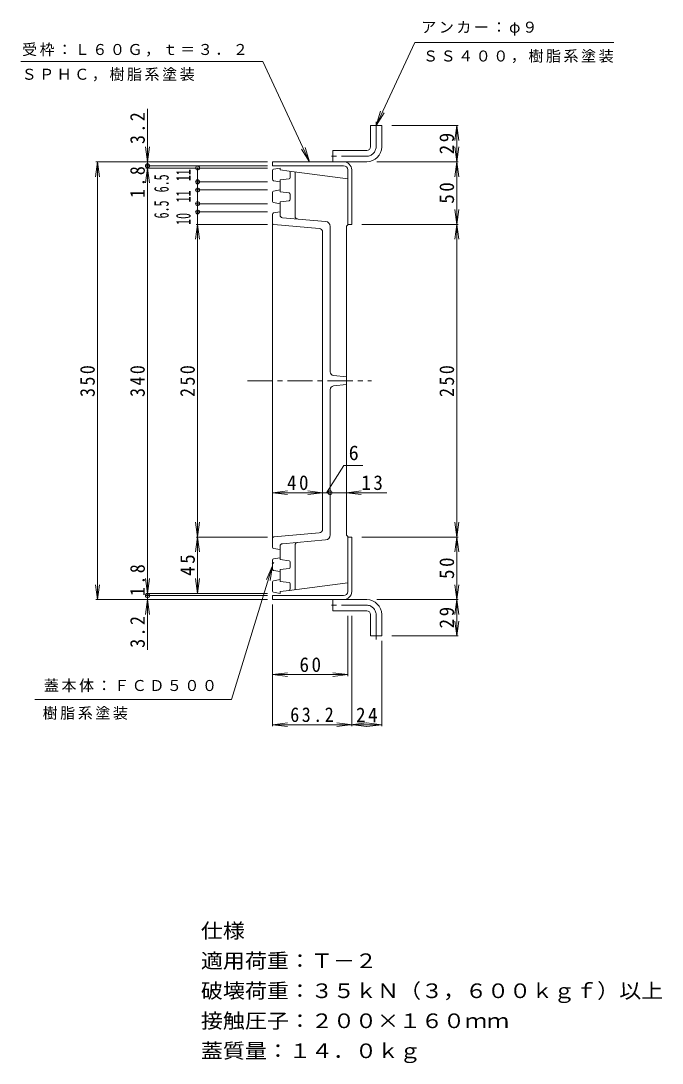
# Model space of a CAD drawing. Units: millimetres, scale not verified. Extents: x -727 to 704, y -548 to 432.
# Drawn here: x 191 to 704, y -402 to 431 of the extents above; entities that cross this region are included whole.
import ezdxf
from ezdxf.enums import TextEntityAlignment as Align

# ---------------------------------------------------------------- set-up
doc = ezdxf.new("R2010")
doc.units = ezdxf.units.MM
doc.header["$LTSCALE"] = 4
doc.header["$PDMODE"] = 32
doc.header["$PDSIZE"] = 3.2
doc.linetypes.add('CHAIN1', pattern=[8, 5, -1, 1, -1])
for name, color, linetype, lineweight in [('0-0', 3, 'Continuous', 9), ('0-1', 2, 'Continuous', 9), ('0-E', 7, 'Continuous', 9), ('0-F', 7, 'Continuous', 9)]:
    doc.layers.add(name, color=color, linetype=linetype, lineweight=lineweight)
doc.styles.add('ＭＳ ゴシック', font='')
doc.styles.get('ＭＳ ゴシック').set_extended_font_data('MS Gothic')

msp = doc.modelspace()

# ---------------------------------------------------------------- linework, layer by layer
at = {"layer": '0-0'}
for p, q in [((392.154, 304.252), (392.154, 311.558)), ((392.989, 312.545), (398.154, 313.405)), ((398.154, 311.905), (398.154, 313.405)), ((405.278, 311.015), (398.154, 311.905)), ((405.278, 311.015), (452.154, 304.905)), ((406.154, 305.788), (406.154, 310.023)), ((410.154, 274.686), (410.154, 310.379)), ((392.989, 303.266), (398.154, 302.405)), ((405.278, 304.796), (398.154, 303.905)), ((398.154, 294.405), (398.154, 303.905)), ((452.154, 267.905), (452.154, 304.905)), ((392.154, 286.753), (392.154, 294.058)), ((392.989, 295.045), (398.154, 295.905)), ((405.278, 293.515), (398.154, 294.405)), ((406.154, 288.288), (406.154, 292.523)), ((392.989, 285.766), (398.154, 284.905)), ((405.278, 287.296), (398.154, 286.405)), ((398.154, 275.736), (398.154, 286.405)), ((392.154, 10.253), (392.154, 276.558)), ((392.989, 277.545), (398.154, 278.405)), ((393.067, 268.326), (429.415, 265.145)), ((399.979, 273.744), (434.503, 270.723)), ((438.154, 150.579), (438.154, 266.738)), ((451.154, 266.905), (452.154, 267.905)), ((451.154, 19.905), (451.154, 266.905)), ((432.154, 24.654), (432.154, 262.156)), ((440.81, 147.599), (451.154, 146.405)), ((438.154, 136.232), (438.154, 20.073)), ((440.81, 139.212), (451.154, 140.405)), ((393.067, 18.485), (429.415, 21.666)), ((451.154, 19.905), (452.154, 18.905)), ((452.154, 18.905), (452.154, -18.095)), ((392.989, 9.266), (398.154, 8.405)), ((398.154, 11.075), (398.154, 0.405)), ((399.979, 13.067), (434.503, 16.088)), ((410.154, 12.125), (410.154, -23.569)), ((392.154, 0.058), (392.154, -7.247)), ((392.989, 1.045), (398.154, 1.905)), ((405.278, -0.485), (398.154, 0.405)), ((391.835, -3.353), (393.177, -1.87)), ((392.989, -8.234), (398.154, -9.095)), ((405.278, -6.704), (398.154, -7.595)), ((398.154, -7.595), (398.154, -17.095)), ((406.154, -1.477), (406.154, -5.712)), ((392.989, -16.455), (398.154, -15.595)), ((392.154, -17.442), (392.154, -24.748)), ((405.278, -17.985), (398.154, -17.095)), ((405.278, -24.204), (398.154, -25.095)), ((405.278, -24.204), (452.154, -18.095)), ((406.154, -18.977), (406.154, -23.212)), ((392.989, -25.734), (398.154, -26.595)), ((398.154, -25.095), (398.154, -26.595))]:
    msp.add_line(p, q, dxfattribs=at)
at = {"layer": '0-0', "linetype": 'CHAIN1'}
msp.add_line((372.154, 143.405), (471.154, 143.405), dxfattribs=at)
at = {"layer": '0-0'}
for centre, radius, start, end in [((393.154, 311.558), 1, 99.46231, 180), ((405.154, 310.023), 1, 0, 82.87497), ((393.154, 304.252), 1, 180, 260.53767), ((405.154, 305.788), 1, 277.12502, 0), ((393.154, 294.058), 1, 99.46231, 180), ((405.154, 292.523), 1, 0, 82.87497), ((393.154, 286.753), 1, 180, 260.53767), ((405.154, 288.288), 1, 277.12502, 0), ((393.154, 276.558), 1, 99.46231, 180), ((400.154, 275.736), 2, 180, 264.99934), ((393.154, 269.322), 1, 180, 264.99934), ((412.154, 274.686), 2, 180, 265.00041), ((434.154, 266.738), 4, 0, 84.99934), ((429.154, 262.156), 3, 2.17125, 84.99934), ((441.154, 150.579), 3, 180, 263.41805), ((441.154, 136.232), 3, 96.58194, 180), ((393.154, 17.489), 1, 95.00064, 180), ((429.154, 24.654), 3, 275.00064, 0), ((434.154, 20.073), 4, 275.00064, 0), ((393.154, 10.253), 1, 180, 260.53767), ((400.154, 11.075), 2, 95.00064, 180), ((412.154, 12.125), 2, 94.99959, 180), ((393.154, 0.058), 1, 99.46231, 180), ((393.154, -7.247), 1, 180, 260.53767), ((405.154, -1.477), 1, 1.40329, 82.87497), ((405.154, -5.712), 1, 277.12502, 0), ((393.154, -17.442), 1, 99.46231, 180), ((393.154, -24.748), 1, 180, 260.53767), ((405.154, -18.977), 1, 1.40329, 82.87497), ((405.154, -23.212), 1, 277.12502, 0)]:
    msp.add_arc(centre, radius, start, end, dxfattribs=at)
at = {"layer": '0-1', "linetype": 'CHAIN1'}
for p, q in [((474.854, 330.405), (474.854, 351.406)), ((467.354, 322.905), (436.354, 322.905)), ((467.354, -36.095), (436.354, -36.095)), ((474.854, -43.595), (474.854, -64.595))]:
    msp.add_line(p, q, dxfattribs=at)
at = {"layer": '0-1'}
for p, q in [((470.354, 347.405), (479.354, 347.405)), ((470.354, 330.405), (470.354, 347.405)), ((479.354, 330.406), (479.354, 347.405)), ((440.354, 318.406), (440.354, 327.406)), ((467.354, 327.406), (440.354, 327.406)), ((392.154, 315.205), (392.154, 318.406)), ((392.154, 318.406), (467.354, 318.406)), ((392.154, 315.205), (448.954, 315.205)), ((452.154, 268.405), (452.154, 312.005)), ((455.354, 268.405), (455.354, 312.005)), ((452.154, 268.405), (455.354, 268.405)), ((452.154, 18.405), (452.154, -25.195)), ((452.154, 18.405), (455.354, 18.405)), ((455.354, 18.405), (455.354, -25.195)), ((392.154, -28.395), (392.154, -31.595)), ((392.154, -28.395), (448.954, -28.395)), ((392.154, -31.595), (467.354, -31.595)), ((440.354, -31.595), (440.354, -40.595)), ((467.354, -40.595), (440.354, -40.595)), ((470.354, -43.595), (470.354, -60.595)), ((479.354, -43.595), (479.354, -60.595)), ((470.354, -60.595), (479.354, -60.595))]:
    msp.add_line(p, q, dxfattribs=at)
for centre, radius, start, end in [((467.354, 330.406), 12, 270, 0), ((467.354, 330.405), 3, 270, 0), ((448.954, 312.005), 6.4, 0, 90), ((448.954, 312.005), 3.2, 0, 90), ((448.954, -25.195), 6.4, 270, 0), ((448.954, -25.195), 3.2, 270, 0), ((467.354, -43.595), 12, 0, 90), ((467.354, -43.595), 3, 0, 90)]:
    msp.add_arc(centre, radius, start, end, dxfattribs=at)
at = {"layer": '0-1', "linetype": 'CHAIN1'}
for centre, start, end in [((467.354, 330.405), 270, 0), ((467.354, -43.595), 0, 90)]:
    msp.add_arc(centre, 7.5, start, end, dxfattribs=at)
at = {"layer": '0-E'}
for p, q in [((505.798, 413.822), (474.854, 347.405)), ((505.798, 413.822), (665.033, 413.822)), ((474.854, 347.405), (478.458, 358.851)), ((474.854, 347.405), (481.298, 357.528)), ((421.736, 318.406), (415.291, 328.528)), ((421.736, 318.406), (418.131, 329.851))]:
    msp.add_line(p, q, dxfattribs=at)
msp.add_lwpolyline([(190.926, 398.488), (384.424, 398.488), (421.736, 318.406)], dxfattribs=at)
at = {"layer": '0-F'}
for p, q in [((292.154, 360.783), (292.154, -71.859)), ((487.354, 347.405), (540.554, 347.405)), ((539.354, 347.405), (537.788, 335.508)), ((539.354, 318.406), (539.354, 347.405)), ((539.354, 347.405), (540.92, 335.508)), ((292.154, 318.406), (290.588, 330.303)), ((292.154, 318.406), (293.72, 330.303)), ((539.354, 318.406), (537.788, 330.303)), ((539.354, 318.406), (540.92, 330.303)), ((252.154, 318.406), (250.588, 306.508)), ((388.154, 318.406), (250.954, 318.406)), ((252.154, -31.595), (252.154, 318.406)), ((252.154, 318.406), (253.72, 306.508)), ((475.354, 318.406), (540.554, 318.406)), ((539.354, 318.406), (537.788, 306.508)), ((539.354, 268.405), (539.354, 318.406)), ((539.354, 318.406), (540.92, 306.508)), ((292.154, 313.405), (290.588, 301.508)), ((388.154, 315.205), (290.954, 315.205)), ((388.154, 313.405), (290.954, 313.405)), ((292.154, 313.405), (293.72, 301.508)), ((332.154, 313.405), (332.154, -26.595)), ((388.154, 302.405), (330.954, 302.405)), ((388.154, 295.906), (330.954, 295.906)), ((388.154, 284.905), (330.954, 284.905)), ((388.154, 278.405), (330.954, 278.405)), ((539.354, 268.405), (537.788, 280.303)), ((539.354, 268.405), (540.92, 280.303)), ((332.154, 268.405), (330.588, 256.508)), ((388.154, 268.405), (330.954, 268.405)), ((332.154, 268.405), (333.72, 256.508)), ((463.354, 268.405), (540.554, 268.405)), ((539.354, 268.405), (537.788, 256.508)), ((539.354, 18.405), (539.354, 268.405)), ((539.354, 268.405), (540.92, 256.508)), ((449.056, 75.623), (435.122, 53.887)), ((449.056, 75.623), (464.352, 75.623)), ((392.154, 53.887), (404.051, 55.454)), ((392.154, 53.405), (392.154, 55.087)), ((392.154, 53.887), (483.53, 53.887)), ((392.154, 53.887), (404.051, 52.321)), ((432.154, 53.887), (420.257, 55.454)), ((432.154, 53.887), (420.257, 52.321)), ((432.154, 53.405), (432.154, 55.087)), ((438.154, 53.405), (438.154, 55.087)), ((451.154, 53.887), (463.051, 55.454)), ((451.154, 53.887), (463.051, 52.321)), ((333.72, 30.303), (330.588, 6.508)), ((330.588, 30.303), (333.72, 6.508)), ((539.354, 18.405), (537.788, 30.303)), ((539.354, 18.405), (540.92, 30.303)), ((388.154, 18.405), (330.954, 18.405)), ((463.354, 18.405), (540.554, 18.405)), ((539.354, 18.405), (537.788, 6.508)), ((539.354, -31.595), (539.354, 18.405)), ((539.354, 18.405), (540.92, 6.508)), ((392.154, -4.561), (387.15, -15.467)), ((292.154, -26.595), (290.588, -14.697)), ((292.154, -26.595), (293.72, -14.697)), ((332.154, -26.595), (330.588, -14.697)), ((332.154, -26.595), (333.72, -14.697)), ((252.154, -31.595), (250.588, -19.697)), ((252.154, -31.595), (253.72, -19.697)), ((539.354, -31.595), (537.788, -19.697)), ((539.354, -31.595), (540.92, -19.697)), ((388.154, -31.595), (250.954, -31.595)), ((292.154, -31.595), (290.588, -43.492)), ((388.154, -26.595), (290.954, -26.595)), ((388.154, -28.395), (290.954, -28.395)), ((292.154, -31.595), (293.72, -43.492)), ((475.354, -31.595), (540.554, -31.595)), ((539.354, -31.595), (537.788, -43.492)), ((539.354, -60.595), (539.354, -31.595)), ((539.354, -31.595), (540.92, -43.492)), ((392.154, -35.595), (392.154, -132.794)), ((452.154, -44.595), (452.154, -92.795)), ((455.354, -44.595), (455.354, -132.794)), ((539.354, -60.595), (537.788, -48.697)), ((539.354, -60.595), (540.92, -48.697)), ((479.354, -64.595), (479.354, -132.794)), ((487.354, -60.595), (540.554, -60.595)), ((392.154, -91.595), (404.051, -90.028)), ((392.154, -91.595), (452.154, -91.595)), ((392.154, -91.595), (404.051, -93.161)), ((452.154, -91.595), (440.257, -90.028)), ((452.154, -91.595), (440.257, -93.161)), ((359.177, -111.447), (202.123, -111.447)), ((392.154, -131.595), (404.051, -130.028)), ((392.154, -131.595), (404.051, -133.161)), ((392.154, -131.595), (479.354, -131.595)), ((467.251, -133.161), (443.457, -130.028)), ((467.251, -130.028), (443.457, -133.161)), ((479.354, -131.595), (467.457, -130.028)), ((479.354, -131.595), (467.457, -133.161))]:
    msp.add_line(p, q, dxfattribs=at)
msp.add_lwpolyline([(359.177, -111.447), (392.154, -4.561), (390.143, -16.391)], dxfattribs=at)
for p in [(292.154, 315.205), (332.154, 313.405), (332.154, 302.405), (332.154, 295.906), (332.154, 284.905), (332.154, 278.405), (438.154, 53.887), (292.154, -28.395)]:
    msp.add_point(p, dxfattribs=at)

# ---------------------------------------------------------------- texts
at = {"layer": '0-E', "char_height": 8.798, "attachment_point": 7, "style": 'ＭＳ ゴシック'}
for s, insert in [('\\T1.17;アンカー：φ９', (510.945, 419.271)), ('\\T1.17;受枠：Ｌ６０Ｇ，ｔ＝３．２', (191.925, 402.523)), ('\\T1.17;ＳＳ４００，樹脂系塗装', (512.394, 397.324)), ('\\T1.17;ＳＰＨＣ，樹脂系塗装', (191.538, 382.738)), ('\\T1.17;蓋本体：ＦＣＤ５００', (209.362, -105.624)), ('\\T1.17;樹脂系塗装', (208.333, -127.702))]:
    msp.add_mtext(s, dxfattribs=dict(at, insert=insert))
at = {"layer": '0-F', "color": 3, "style": 'ＭＳ ゴシック', "width": 0.6}
for s, p in [('11', (330.154, 302.897)), ('6.5', (312.598, 294.008)), ('11', (330.154, 285.946)), ('6.5', (312.598, 273.13)), ('10', (330.154, 267.962))]:
    msp.add_text(s, height=11.73, rotation=90, dxfattribs=at).set_placement(p, align=Align.BOTTOM_LEFT)
at = {"layer": '0-F', "color": 2, "style": 'ＭＳ ゴシック'}
msp.add_text('6', height=11.73, dxfattribs=at).set_placement((452.987, 76.405), align=Align.BOTTOM_LEFT)
at = {"layer": '0-F', "color": 2, "style": 'ＭＳ ゴシック', "width": 1.1}
for s, p in [('仕様', (334.808, -305.704)), ('適用荷重：Ｔ－２', (334.808, -329.704)), ('破壊荷重：３５ｋＮ（３，６００ｋｇｆ）以上', (334.808, -353.704)), ('接触圧子：２００×１６０ｍｍ', (334.808, -377.704)), ('蓋質量：１４．０ｋｇ', (334.808, -401.704))]:
    msp.add_text(s, height=11.73, dxfattribs=at).set_placement(p, align=Align.BOTTOM_LEFT)
at = {"layer": '0-F', "color": 2, "char_height": 11.73, "attachment_point": 7, "rotation": 90, "style": 'ＭＳ ゴシック'}
for s, insert in [('\\T1.27;\\W0.9;3.2', (290.154, 332.608)), ('\\T1.27;\\W0.95;29', (537.354, 324.406)), ('\\T1.27;\\W0.9;1.8', (290.154, 289.487)), ('\\T1.27;\\W0.95;50', (537.354, 284.905)), ('\\T1.27;\\W0.9;350', (250.154, 130.405)), ('\\T1.27;\\W0.9;340', (290.154, 130.405)), ('\\T1.27;\\W0.9;250', (330.154, 130.405)), ('\\T1.27;\\W0.9;250', (537.354, 130.405)), ('\\T1.27;\\W0.95;45', (330.154, -12.595)), ('\\T1.27;\\W0.95;50', (537.354, -15.095)), ('\\T1.27;\\W0.9;1.8', (290.154, -28.725)), ('\\T1.27;\\W0.95;29', (537.354, -54.595)), ('\\T1.27;\\W0.9;3.2', (290.154, -70.165))]:
    msp.add_mtext(s, dxfattribs=dict(at, insert=insert))
at = {"layer": '0-F', "color": 2, "char_height": 11.73, "attachment_point": 7, "style": 'ＭＳ ゴシック'}
for s, insert in [('\\T1.27;\\W0.95;40', (403.654, 55.887)), ('\\T1.27;\\W0.95;13', (463.077, 55.887)), ('\\T1.27;\\W0.95;60', (413.654, -89.595)), ('\\T1.28;\\W0.9;63.2', (406.254, -129.594)), ('\\T1.27;\\W0.95;24', (458.854, -129.594))]:
    msp.add_mtext(s, dxfattribs=dict(at, insert=insert))

doc.saveas('drawing.dxf')
